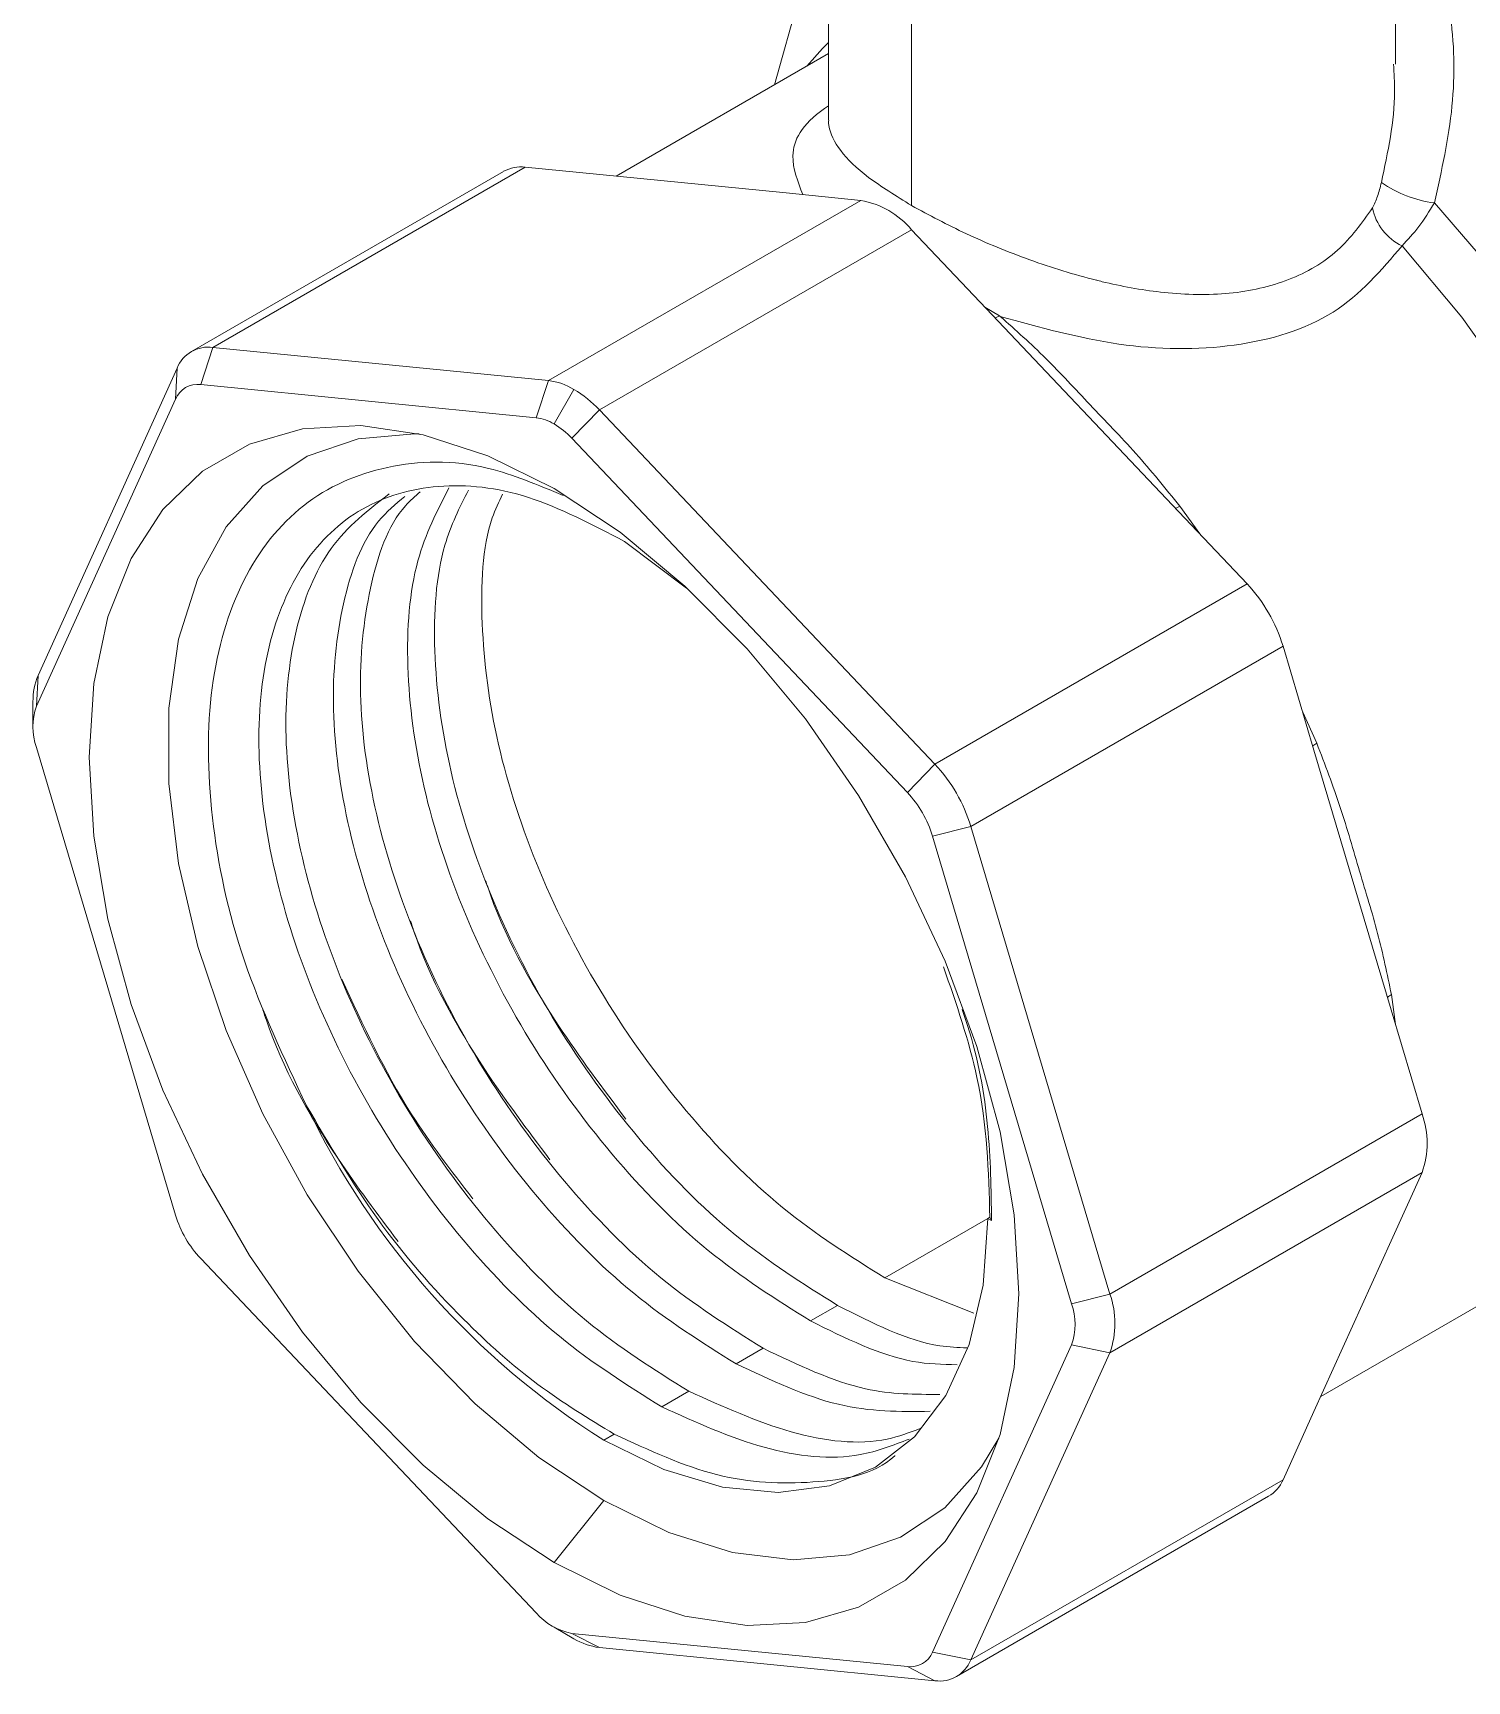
# Model space of a CAD drawing. Header units: centimetres. Extents: x -13594 to 4017, y -3206 to 1780.
# Drawn here: x -529.9 to -476.9, y -3084.5 to -3023.6 of the extents above; entities that cross this region are included whole.
import ezdxf

# ---------------------------------------------------------------- set-up
doc = ezdxf.new("R2010")
doc.units = ezdxf.units.CM

msp = doc.modelspace()

# ---------------------------------------------------------------- linework, layer by layer
at = {"color": 7, "linetype": 'Continuous', "lineweight": 0}
for p, q in [((-500.486, -3016.585), (-500.486, -3026.835)), ((-479.53, -3024.759), (-479.53, -3018.499)), ((-497.417, -3020.862), (-497.417, -3029.988)), ((-501.564, -3022.225), (-502.485, -3025.525)), ((-500.486, -3024.371), (-508.333, -3028.901)), ((-512.495, -3028.723), (-524.035, -3035.385)), ((-511.699, -3028.568), (-523.239, -3035.23)), ((-511.699, -3028.568), (-508.939, -3028.841)), ((-508.939, -3028.841), (-502.055, -3029.522)), ((-502.055, -3029.522), (-499.296, -3029.796)), ((-510.836, -3036.457), (-499.296, -3029.796)), ((-497.417, -3030.88), (-508.957, -3037.542)), ((-497.417, -3030.88), (-494.657, -3033.793)), ((-494.167, -3034.068), (-494.71, -3033.738)), ((-494.657, -3033.793), (-487.773, -3041.06)), ((-523.694, -3036.604), (-523.239, -3035.23)), ((-523.239, -3035.23), (-510.836, -3036.457)), ((-529.705, -3047.354), (-524.568, -3035.997)), ((-524.624, -3037.141), (-524.568, -3035.997)), ((-511.291, -3037.831), (-523.694, -3036.604)), ((-511.291, -3037.831), (-510.836, -3036.457)), ((-510.633, -3038.06), (-509.896, -3036.784)), ((-524.624, -3037.141), (-529.761, -3048.498)), ((-509.975, -3038.591), (-508.957, -3037.542)), ((-508.957, -3037.542), (-496.554, -3050.635)), ((-497.572, -3051.683), (-509.975, -3038.591)), ((-487.773, -3041.06), (-485.014, -3043.973)), ((-505.735, -3044.126), (-508.027, -3042.404)), ((-496.554, -3050.635), (-485.014, -3043.973)), ((-483.685, -3046.275), (-495.225, -3052.937)), ((-483.685, -3046.275), (-482.542, -3050.121)), ((-529.761, -3048.498), (-529.705, -3047.354)), ((-529.892, -3048.331), (-529.892, -3049.182)), ((-529.761, -3050.017), (-524.624, -3067.305)), ((-482.542, -3050.121), (-479.69, -3059.717)), ((-496.554, -3050.635), (-497.572, -3051.683)), ((-495.225, -3052.937), (-496.642, -3053.294)), ((-491.505, -3070.583), (-496.642, -3053.294)), ((-495.225, -3052.937), (-490.087, -3070.225)), ((-479.69, -3059.717), (-478.547, -3063.563)), ((-490.087, -3070.225), (-478.547, -3063.563)), ((-478.547, -3065.733), (-490.087, -3072.395)), ((-478.547, -3065.733), (-479.69, -3068.26)), ((-494.596, -3067.434), (-498.402, -3069.631)), ((-494.52, -3067.387), (-494.596, -3067.431)), ((-494.462, -3067.509), (-494.596, -3067.431)), ((-494.52, -3067.387), (-494.462, -3067.509)), ((-479.69, -3068.26), (-482.542, -3074.563)), ((-523.694, -3068.916), (-511.291, -3082.009)), ((-482.291, -3074.009), (-473.786, -3069.099)), ((-498.402, -3069.631), (-495.109, -3070.933)), ((-490.087, -3070.225), (-491.505, -3070.583)), ((-500.154, -3070.642), (-501.152, -3071.219)), ((-502.904, -3072.23), (-503.902, -3072.806)), ((-496.642, -3083.458), (-491.505, -3072.102)), ((-490.087, -3072.395), (-491.505, -3072.102)), ((-490.087, -3072.395), (-495.225, -3083.752)), ((-505.654, -3073.817), (-506.652, -3074.394)), ((-482.542, -3074.563), (-483.685, -3077.09)), ((-508.404, -3075.405), (-508.791, -3075.628)), ((-495.225, -3083.752), (-483.685, -3077.09)), ((-495.757, -3084.364), (-484.217, -3077.702)), ((-508.791, -3077.856), (-510.633, -3080.147)), ((-510.633, -3082.539), (-509.897, -3082.965)), ((-509.975, -3082.768), (-497.572, -3083.996)), ((-508.957, -3083.291), (-509.975, -3082.768)), ((-496.554, -3084.519), (-508.957, -3083.291)), ((-495.225, -3083.752), (-496.642, -3083.458)), ((-496.554, -3084.519), (-497.572, -3083.996))]:
    msp.add_line(p, q, dxfattribs=at)
at = {"color": 7, "linetype": 'Continuous', "lineweight": 0, "flags": 128}
for points in [[(-501.289, -3024.835), (-500.708, -3024.182), (-500.486, -3023.961)], [(-478.09, -3029.888), (-475.782, -3032.564), (-473.655, -3035.487), (-471.749, -3038.602), (-470.099, -3041.851), (-468.737, -3045.174), (-467.688, -3048.507), (-466.972, -3051.787), (-466.601, -3054.954), (-466.584, -3057.948), (-466.921, -3060.713), (-467.605, -3063.196), (-468.623, -3065.351), (-469.956, -3067.138), (-471.579, -3068.523), (-473.462, -3069.479), (-475.248, -3069.943)], [(-473.786, -3069.099), (-473.389, -3068.856), (-471.803, -3067.536), (-470.493, -3065.828), (-469.485, -3063.764), (-468.797, -3061.381), (-468.442, -3058.725), (-468.427, -3055.843), (-468.751, -3052.79), (-469.408, -3049.621), (-470.387, -3046.395), (-471.67, -3043.172), (-473.232, -3040.011), (-475.046, -3036.971), (-477.076, -3034.108), (-479.287, -3031.475)], [(-494.329, -3034.139), (-494.284, -3034.124), (-494.167, -3034.068)], [(-494.139, -3034.084), (-494.155, -3034.075), (-494.167, -3034.068)], [(-510.633, -3080.147), (-513.079, -3078.533), (-515.475, -3076.548), (-517.773, -3074.232), (-519.925, -3071.632), (-521.888, -3068.802), (-523.622, -3065.798), (-525.092, -3062.683), (-526.267, -3059.519), (-527.124, -3056.371), (-527.645, -3053.303), (-527.82, -3050.378), (-527.645, -3047.654), (-527.124, -3045.188), (-526.267, -3043.029), (-525.092, -3041.222), (-523.622, -3039.804), (-521.888, -3038.803), (-519.925, -3038.239), (-517.773, -3038.124), (-515.475, -3038.461), (-513.079, -3039.242), (-510.633, -3040.452)], [(-515.621, -3038.427), (-515.787, -3038.422), (-517.874, -3038.609), (-519.759, -3039.256), (-521.398, -3040.35), (-522.755, -3041.866), (-523.801, -3043.769), (-524.511, -3046.018), (-524.87, -3048.563), (-524.87, -3051.346), (-524.511, -3054.305), (-523.801, -3057.374), (-522.755, -3060.485), (-521.398, -3063.568), (-519.759, -3066.555), (-517.874, -3069.377), (-515.787, -3071.974), (-513.544, -3074.285), (-511.195, -3076.261), (-508.791, -3077.856)], [(-510.633, -3040.452), (-508.187, -3042.066), (-505.791, -3044.052), (-503.493, -3046.368), (-501.341, -3048.967), (-499.378, -3051.798), (-497.643, -3054.801), (-496.174, -3057.916), (-494.999, -3061.08), (-494.142, -3064.228), (-493.62, -3067.296), (-493.445, -3070.222), (-493.62, -3072.945), (-494.142, -3075.412), (-494.999, -3077.57), (-496.174, -3079.377), (-497.643, -3080.796), (-499.378, -3081.797), (-501.341, -3082.361), (-503.493, -3082.475), (-505.791, -3082.138), (-508.187, -3081.357), (-510.633, -3080.147)], [(-487.658, -3041.181), (-487.614, -3041.159), (-487.5, -3041.098)], [(-487.5, -3041.098), (-486.765, -3042.122), (-486.758, -3042.132)], [(-482.962, -3048.705), (-482.957, -3048.717), (-482.438, -3049.866)], [(-482.589, -3049.961), (-482.548, -3049.933), (-482.438, -3049.866)], [(-479.826, -3059.26), (-479.787, -3059.226), (-479.679, -3059.153)], [(-479.679, -3059.153), (-479.525, -3060.266), (-479.524, -3060.277)], [(-494.596, -3067.431), (-494.771, -3069.895), (-495.291, -3072.095), (-496.144, -3073.98), (-497.307, -3075.501), (-498.754, -3076.622), (-500.448, -3077.315), (-502.347, -3077.562), (-504.405, -3077.358), (-506.571, -3076.709), (-508.791, -3075.628)], [(-508.791, -3077.856), (-506.388, -3079.036), (-504.039, -3079.773), (-501.795, -3080.051), (-499.708, -3079.864), (-497.824, -3079.217), (-496.185, -3078.123), (-494.827, -3076.608), (-494.186, -3075.557)]]:
    msp.add_lwpolyline(points, dxfattribs=at)
at = {"color": 7, "linetype": 'Continuous', "lineweight": 0}
for centre, radius, start, end in [((-511.859, -3029.872), 1.314, 83.00667, 118.97701), ((-477.546, -3025.548), 4.374, 235.08096, 262.86504), ((-499.868, -3032.957), 3.213, 40.26672, 79.73866), ((-478.433, -3029.681), 1.987, 191.44103, 244.55912), ((-523.405, -3036.476), 1.257, 82.40303, 157.60772), ((-523.81, -3037.476), 0.88, 82.40303, 157.60772), ((-511.13, -3038.817), 2.378, 58.76097, 82.90504), ((-512.055, -3040.421), 4.229, 42.88967, 59.30435), ((-511.496, -3039.483), 1.665, 58.76097, 82.90504), ((-512.144, -3040.605), 2.96, 42.88967, 59.30435), ((-489.271, -3047.965), 5.836, 16.83961, 43.16039), ((-527.514, -3048.28), 2.379, 157.10177, 181.24141), ((-527.644, -3049.257), 2.25, 160.26719, 199.73281), ((-500.811, -3054.627), 5.836, 16.83961, 43.16039), ((-500.552, -3054.478), 4.085, 16.83961, 43.16039), ((-492.891, -3050.426), 29.8, 205.51726, 237.7517), ((-481.572, -3064.648), 3.214, 340.26719, 19.73281), ((-520.713, -3066.121), 4.085, 196.83961, 223.16039), ((-493.112, -3071.31), 3.214, 340.26719, 19.73281), ((-493.622, -3071.342), 2.25, 340.26719, 19.73281), ((-484.877, -3076.591), 1.292, 300.70722, 337.31334), ((-509.574, -3080.555), 2.249, 220.26672, 259.73866), ((-508.663, -3080.931), 2.378, 238.76097, 262.90504), ((-497.456, -3083.123), 0.88, 262.40303, 337.60772), ((-496.387, -3083.273), 1.257, 262.40303, 337.60772)]:
    msp.add_arc(centre, radius, start, end, dxfattribs=at)
for points, knots in [([(-479.448, -3018.426), (-479.162, -3018.771), (-478.169, -3019.963), (-477.382, -3022.715), (-477.293, -3026.32), (-477.824, -3028.696), (-478.09, -3029.888)], [0, 0, 0, 0, 0.122971, 0.425962, 0.711992, 1, 1, 1, 1]), ([(-480.051, -3029.135), (-479.809, -3028.01), (-479.494, -3026.54), (-479.582, -3025.099), (-479.603, -3024.761)], [0, 0, 0, 0, 0.765209, 1, 1, 1, 1]), ([(-501.433, -3029.584), (-501.622, -3029.102), (-502.043, -3028.025), (-501.467, -3026.975), (-500.536, -3026.331), (-500.486, -3026.296)], [0, 0, 0, 0, 0.4333426, 0.9693561, 1, 1, 1, 1]), ([(-500.478, -3026.832), (-500.481, -3026.862), (-500.487, -3026.919), (-500.478, -3026.984), (-500.473, -3027.021), (-500.472, -3027.031), (-500.471, -3027.033), (-500.471, -3027.034), (-500.427, -3027.333), (-500.13, -3027.947), (-499.119, -3028.931), (-497.984, -3029.636), (-497.417, -3029.988)], [0, 0, 0, 0, 0.030585, 0.05983, 0.067336, 0.069309, 0.069851, 0.070011, 0.070097, 0.380651, 0.690875, 1, 1, 1, 1]), ([(-480.38, -3030.075), (-480.314, -3029.937), (-480.18, -3029.661), (-480.094, -3029.31), (-480.051, -3029.135)], [0, 0, 0, 0, 0.500582, 1, 1, 1, 1]), ([(-497.417, -3029.988), (-496.762, -3030.341), (-495.451, -3031.049), (-493.069, -3032.024), (-491.406, -3032.542), (-490.544, -3032.758), (-490.433, -3032.786), (-489.604, -3032.984), (-487.962, -3033.274), (-485.636, -3033.321), (-483.425, -3032.818), (-481.556, -3031.739), (-480.772, -3030.629), (-480.38, -3030.075)], [0, 0, 0, 0, 0.124738, 0.24984, 0.37473, 0.375204, 0.379382, 0.39138, 0.499774, 0.624994, 0.750155, 0.875153, 1, 1, 1, 1]), ([(-478.09, -3029.888), (-478.279, -3030.195), (-478.659, -3030.81), (-479.077, -3031.253), (-479.287, -3031.475)], [0, 0, 0, 0, 0.4980344, 1, 1, 1, 1]), ([(-479.287, -3031.475), (-480.051, -3032.377), (-481.578, -3034.179), (-485.408, -3035.349), (-489.748, -3035.302), (-492.677, -3034.49), (-494.139, -3034.084)], [0, 0, 0, 0, 0.250244, 0.500221, 0.750367, 1, 1, 1, 1]), ([(-494.139, -3034.084), (-493.572, -3034.59), (-492.441, -3035.6), (-490.836, -3037.351), (-489.098, -3039.128), (-488.034, -3040.44), (-487.5, -3041.098)], [0, 0, 0, 0, 0.249754, 0.498381, 0.748505, 1, 1, 1, 1]), ([(-519.783, -3063.263), (-520.624, -3061.48), (-522.301, -3057.923), (-523.444, -3052.534), (-523.47, -3047.665), (-522.284, -3043.675), (-520.04, -3040.84), (-516.888, -3039.456), (-513.534, -3039.352), (-511.222, -3040.317), (-510.292, -3040.705)], [0, 0, 0, 0, 0.130835, 0.260942, 0.391043, 0.521289, 0.651596, 0.781933, 0.912231, 1, 1, 1, 1]), ([(-508.027, -3042.404), (-509.226, -3041.776), (-511.632, -3040.517), (-514.973, -3040.173), (-517.841, -3041.011), (-520, -3043.06), (-521.324, -3046.169), (-521.699, -3050.109), (-521.092, -3054.617), (-519.545, -3059.383), (-517.149, -3064.061), (-514.061, -3068.338), (-510.484, -3071.986), (-507.927, -3073.593), (-506.652, -3074.394)], [0, 0, 0, 0, 0.0831993, 0.1669711, 0.2496908, 0.3335781, 0.4164581, 0.5, 0.5835419, 0.6664219, 0.7503091, 0.8330288, 0.9168007, 1, 1, 1, 1]), ([(-515.579, -3040.571), (-515.765, -3040.733), (-516.684, -3041.534), (-517.536, -3044.061), (-517.961, -3047.931), (-517.341, -3052.457), (-515.798, -3057.218), (-513.4, -3061.898), (-510.313, -3066.174), (-506.736, -3069.823), (-504.179, -3071.429), (-502.904, -3072.23)], [0, 0, 0, 0, 0.030573, 0.151136, 0.272663, 0.394189, 0.514752, 0.636781, 0.757111, 0.878972, 1, 1, 1, 1]), ([(-514.515, -3040.418), (-514.952, -3041.269), (-515.886, -3043.086), (-516.185, -3046.95), (-515.596, -3051.437), (-514.044, -3056.209), (-511.649, -3060.886), (-508.561, -3065.163), (-504.985, -3068.811), (-502.427, -3070.418), (-501.152, -3071.219)], [0, 0, 0, 0, 0.111775, 0.238936, 0.366098, 0.492252, 0.619939, 0.745849, 0.87336, 1, 1, 1, 1]), ([(-513.798, -3040.506), (-514.123, -3041.153), (-514.936, -3042.775), (-515.179, -3046.382), (-514.6, -3050.859), (-513.045, -3055.634), (-510.651, -3060.31), (-507.563, -3064.587), (-503.986, -3068.235), (-501.429, -3069.842), (-500.154, -3070.642)], [0, 0, 0, 0, 0.086724, 0.217471, 0.348219, 0.477931, 0.60922, 0.738681, 0.869788, 1, 1, 1, 1]), ([(-516.721, -3040.638), (-517.495, -3041.238), (-519.035, -3042.432), (-520.317, -3045.607), (-520.703, -3049.529), (-520.093, -3054.041), (-518.547, -3058.807), (-516.151, -3063.485), (-513.063, -3067.762), (-509.486, -3071.41), (-506.929, -3073.017), (-505.654, -3073.817)], [0, 0, 0, 0, 0.111469, 0.221971, 0.333357, 0.444742, 0.555245, 0.667091, 0.77738, 0.889071, 1, 1, 1, 1]), ([(-516.147, -3040.74), (-516.487, -3041.024), (-517.573, -3041.93), (-518.546, -3044.622), (-518.956, -3048.511), (-518.34, -3053.032), (-516.796, -3057.795), (-514.399, -3062.474), (-511.311, -3066.75), (-507.734, -3070.399), (-505.177, -3072.006), (-503.902, -3072.806)], [0, 0, 0, 0, 0.053623, 0.17132, 0.289956, 0.408593, 0.52629, 0.645417, 0.762886, 0.88185, 1, 1, 1, 1]), ([(-512.542, -3040.66), (-512.674, -3040.944), (-513.273, -3042.224), (-513.406, -3045.39), (-512.854, -3049.843), (-511.292, -3054.624), (-508.9, -3059.298), (-505.811, -3063.576), (-502.235, -3067.224), (-499.677, -3068.83), (-498.402, -3069.631)], [0, 0, 0, 0, 0.039166, 0.176722, 0.314278, 0.450745, 0.58887, 0.725073, 0.863008, 1, 1, 1, 1]), ([(-482.438, -3049.866), (-482.136, -3050.654), (-481.533, -3052.227), (-480.863, -3054.623), (-480.144, -3056.901), (-479.834, -3058.401), (-479.679, -3059.153)], [0, 0, 0, 0, 0.249775, 0.4984, 0.748508, 1, 1, 1, 1]), ([(-513.161, -3054.938), (-513.136, -3055.016), (-512.555, -3056.826), (-510.823, -3059.966), (-508.826, -3062.627), (-507.972, -3063.764)], [0, 0, 0, 0, 0.025433, 0.58375, 1, 1, 1, 1]), ([(-515.937, -3056.432), (-515.896, -3056.561), (-515.299, -3058.42), (-513.574, -3061.556), (-511.607, -3064.168), (-510.787, -3065.258)], [0, 0, 0, 0, 0.041544, 0.600362, 1, 1, 1, 1]), ([(-494.52, -3067.387), (-494.569, -3065.69), (-494.655, -3062.712), (-495.76, -3059.503), (-496.235, -3058.123)], [0, 0, 0, 0, 0.570079, 1, 1, 1, 1]), ([(-518.474, -3058.584), (-517.691, -3060.286), (-516.367, -3063.164), (-514.429, -3065.677), (-513.637, -3066.704)], [0, 0, 0, 0, 0.591379, 1, 1, 1, 1]), ([(-521.392, -3059.717), (-521.35, -3059.847), (-520.745, -3061.708), (-519.065, -3064.75), (-517.154, -3067.275), (-516.393, -3068.28)], [0, 0, 0, 0, 0.04306, 0.618996, 1, 1, 1, 1]), ([(-495.549, -3059.708), (-495.481, -3059.903), (-494.97, -3061.371), (-494.505, -3064.08), (-494.476, -3066.367), (-494.462, -3067.509)], [0, 0, 0, 0, 0.071276, 0.536377, 1, 1, 1, 1]), ([(-519.783, -3063.263), (-518.94, -3064.696), (-517.255, -3067.559), (-514.246, -3071.008), (-511.256, -3073.677), (-509.351, -3074.831), (-508.404, -3075.405)], [0, 0, 0, 0, 0.2796829, 0.5588668, 0.7807217, 1, 1, 1, 1]), ([(-500.154, -3070.642), (-498.861, -3071.3), (-497.203, -3072.143), (-495.705, -3072.201), (-495.376, -3072.213)], [0, 0, 0, 0, 0.780019, 1, 1, 1, 1]), ([(-501.152, -3071.219), (-499.863, -3071.856), (-497.978, -3072.789), (-496.275, -3072.827), (-495.736, -3072.838)], [0, 0, 0, 0, 0.683795, 1, 1, 1, 1]), ([(-502.904, -3072.23), (-501.62, -3072.843), (-499.336, -3073.934), (-497.273, -3073.935), (-496.369, -3073.935)], [0, 0, 0, 0, 0.562102, 1, 1, 1, 1]), ([(-503.902, -3072.806), (-502.62, -3073.409), (-500.109, -3074.589), (-497.841, -3074.57), (-496.73, -3074.56)], [0, 0, 0, 0, 0.510349, 1, 1, 1, 1]), ([(-505.654, -3073.817), (-504.387, -3074.387), (-501.843, -3075.53), (-498.892, -3075.869), (-497.494, -3075.345), (-497.098, -3075.197)], [0, 0, 0, 0, 0.415603, 0.834065, 1, 1, 1, 1]), ([(-506.652, -3074.394), (-505.383, -3074.967), (-502.835, -3076.118), (-499.67, -3076.432), (-498.089, -3075.813), (-497.502, -3075.584)], [0, 0, 0, 0, 0.384474, 0.771594, 1, 1, 1, 1]), ([(-508.404, -3075.405), (-507.125, -3075.996), (-504.558, -3077.183), (-501.053, -3077.279), (-498.816, -3076.919), (-498.029, -3076.201), (-498.026, -3076.199)], [0, 0, 0, 0, 0.3328322, 0.6679548, 0.9988685, 1, 1, 1, 1])]:
    msp.add_open_spline(points, degree=3, knots=knots, dxfattribs=at)

doc.saveas('drawing.dxf')
